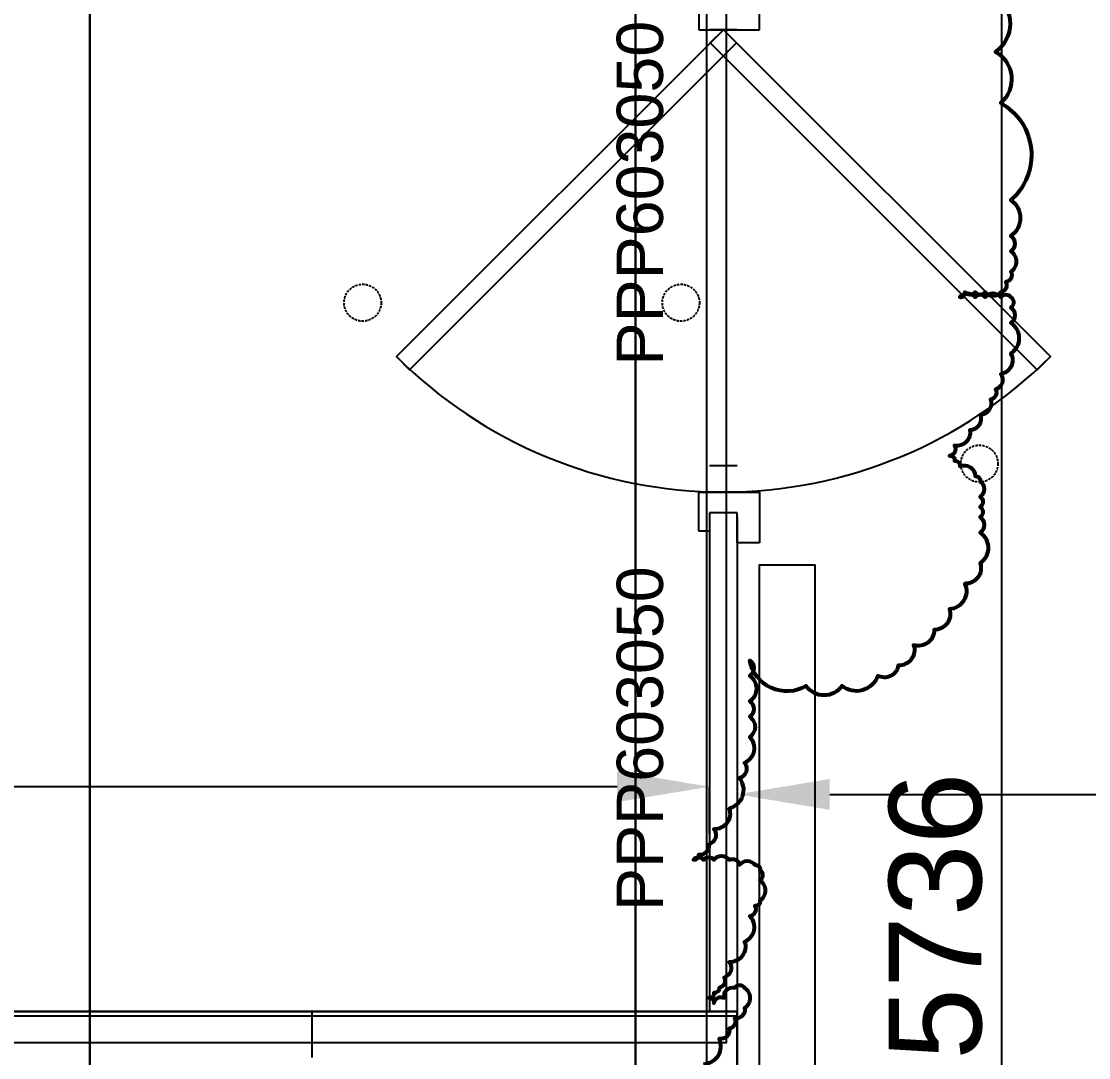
# Model space of a CAD drawing. Header units: millimetres. Extents: x 1478096 to 1808313, y 619971 to 762366.
# Drawn here: x 1528602 to 1530910, y 668856 to 671098 of the extents above; entities that cross this region are included whole.
import ezdxf

# ---------------------------------------------------------------- set-up
doc = ezdxf.new("R2010")
doc.units = ezdxf.units.MM
doc.header["$LTSCALE"] = 10
doc.linetypes.add('DASHED', pattern=[0.75, 0.5, -0.25])
for name, color, linetype in [('COSTAN-CAM-COTAS', 7, 'Continuous'), ('COSTAN-CAM-LAT NUM', 6, 'Continuous'), ('COSTAN-CAM-LATERALES', 5, 'Continuous'), ('COSTAN-CAM-PIL-AISLACION', 45, 'Continuous'), ('COSTAN-CAM-PUERTAS', 4, 'Continuous'), ('COSTAN-CAM-TECHOS', 1, 'DASHED'), ('COSTAN-CAM-TECHOS-100', 21, 'Continuous'), ('COSTAN-CAM-TECHOS-60', 1, 'Continuous'), ('COSTAN-EXH-COTAS', 7, 'Continuous')]:
    doc.layers.add(name, color=color, linetype=linetype)
doc.styles.add('costan', font='arial.ttf')
doc.dimstyles.new('COSTAN-MM-100', dxfattribs={"dimtxt": 200, "dimasz": 200, "dimexe": 0, "dimexo": 0, "dimgap": 40, "dimtad": 1, "dimdec": 0, "dimzin": 0, "dimdsep": 46, "dimtxsty": 'costan', "dimblk1": 'ARCHTICK', "dimblk2": 'ARCHTICK', "dimcen": 0, "dimclrd": 256, "dimclre": 256, "dimclrt": 256, "dimadec": 0, "dimazin": 0, "dimtfac": 1, "dimtdec": 0, "dimtofl": 0, "dimtmove": 0, "dimatfit": 3, "dimfxl": 0, "dimtolj": 1, "dimtzin": 0, "dimarcsym": 0})

# ---------------------------------------------------------------- blocks, each defined once
blk = doc.blocks.new('*D169')
at = {"layer": 'COSTAN-CAM-COTAS', "lineweight": -2, "transparency": 16777216}
for p, q in [((1525270, 669442.3), (1525270, 669442.3)), ((1529890.2, 669442.3), (1525470, 669442.3)), ((1530090.2, 669340.2), (1530090.2, 669442.3))]:
    blk.add_line(p, q, dxfattribs=at)
at = {"layer": 'COSTAN-CAM-COTAS', "transparency": 16777216}
for points in [[(1525470, 669475.7), (1525470, 669409), (1525270, 669442.3)], [(1529890.2, 669475.7), (1529890.2, 669409), (1530090.2, 669442.3)]]:
    blk.add_solid(points, dxfattribs=at)
at = {"layer": 'Defpoints', "color": 0, "transparency": 16777216}
for p in [(1525270, 669442.3, 112421.9), (1525270, 669442.3), (1530090.2, 669340.2, 112421.9)]:
    blk.add_point(p, dxfattribs=at)
at = {"layer": 'COSTAN-CAM-COTAS', "transparency": 16777216, "insert": (1527680.1, 669584.4), "char_height": 200, "attachment_point": 5, "style": 'costan'}
blk.add_mtext('\\A1;4820', dxfattribs=at)
blk = doc.blocks.new('_ARCHTICK')
at = {"color": 0, "linetype": 'ByBlock', "const_width": 0.15}
blk.add_lwpolyline([(-0.5, -0.5), (0.5, 0.5)], dxfattribs=at)
blk = doc.blocks.new('*D185')
at = {"layer": 'COSTAN-CAM-COTAS', "lineweight": -2, "transparency": 16777216}
for p, q in [((1530700.8, 672032), (1530721.5, 672032)), ((1530721.5, 671832), (1530721.5, 666496.2)), ((1530700.8, 666296.2), (1530721.5, 666296.2))]:
    blk.add_line(p, q, dxfattribs=at)
at = {"layer": 'COSTAN-CAM-COTAS', "transparency": 16777216}
for points in [[(1530688.2, 671832), (1530754.8, 671832), (1530721.5, 672032)], [(1530688.2, 666496.2), (1530754.8, 666496.2), (1530721.5, 666296.2)]]:
    blk.add_solid(points, dxfattribs=at)
at = {"layer": 'Defpoints', "color": 0, "transparency": 16777216}
for p in [(1530700.8, 672032, 112421.9), (1530700.8, 666296.2, 112421.9), (1530721.5, 666296.2)]:
    blk.add_point(p, dxfattribs=at)
at = {"layer": 'COSTAN-CAM-COTAS', "transparency": 16777216, "insert": (1530579.3, 669162.1), "char_height": 200, "attachment_point": 5, "rotation": 90, "style": 'costan'}
blk.add_mtext('\\A1;5736', dxfattribs=at)
blk = doc.blocks.new('*D194')
at = {"layer": 'COSTAN-CAM-COTAS', "lineweight": -2, "transparency": 16777216}
for p, q in [((1530150.2, 669461.8), (1530150.2, 669425.7)), ((1539799.9, 669461.8), (1539799.9, 669425.7)), ((1530350.2, 669425.7), (1539599.9, 669425.7))]:
    blk.add_line(p, q, dxfattribs=at)
at = {"layer": 'COSTAN-CAM-COTAS', "transparency": 16777216}
for points in [[(1530350.2, 669459), (1530350.2, 669392.3), (1530150.2, 669425.7)], [(1539599.9, 669459), (1539599.9, 669392.3), (1539799.9, 669425.7)]]:
    blk.add_solid(points, dxfattribs=at)
at = {"layer": 'Defpoints', "color": 0, "transparency": 16777216}
for p in [(1530150.2, 669461.8, 112421.9), (1539799.9, 669461.8, 112421.9), (1539799.9, 669425.7)]:
    blk.add_point(p, dxfattribs=at)
at = {"layer": 'COSTAN-CAM-COTAS', "transparency": 16777216, "insert": (1534975.1, 669567.8), "char_height": 200, "attachment_point": 5, "style": 'costan'}
blk.add_mtext('\\A1;9650', dxfattribs=at)
blk = doc.blocks.new('COSTAN-CAM-MCO-VEN 60')
at = {"layer": 'COSTAN-CAM-PUERTAS', "ltscale": 0.8}
for p, q in [((0, 78), (-110, 78)), ((-110, 78), (-110, 30)), ((0, -53), (0, 78)), ((-110, 30), (-45, 30)), ((-45, 30), (-45, -30)), ((-45, -30), (-85, -30)), ((-85, -30), (-85, -53)), ((-85, -53), (0, -53))]:
    blk.add_line(p, q, dxfattribs=at)
blk = doc.blocks.new('COSTAN-CAM-ARCO-VEN')
at = {"layer": 'COSTAN-CAM-PUERTAS', "ltscale": 0.8}
blk.add_arc((0, 0), 1, 315, 45, dxfattribs=at)
blk = doc.blocks.new('COSTAN-CAM-PLACA-VEN')
at = {"layer": 'COSTAN-CAM-PUERTAS', "ltscale": 0.8}
blk.add_lwpolyline([(0, 0), (1, 0), (1, 1), (0, 1)], close=True, dxfattribs=at)
blk = doc.blocks.new('COSTAN-CAM-PANEL-TECHO')
blk.add_lwpolyline([(0, 0), (1, 0), (1, 1), (0, 1)], close=True)

msp = doc.modelspace()

# ---------------------------------------------------------------- linework, layer by layer
at = {"layer": 'COSTAN-CAM-LATERALES'}
for p, q in [((1530150.214, 671079.729), (1530090.214, 671079.729)), ((1530150.214, 670136.17), (1530090.214, 670136.17)), ((1530150.214, 670079.729), (1530085.214, 670079.729)), ((1530090.214, 670026.099), (1530090.214, 668956.17)), ((1530150.214, 670026.099), (1530150.214, 668262.173)), ((1525210.033, 668956.172), (1530150.214, 668956.17)), ((1529230.214, 668956.171), (1529230.214, 668856.171)), ((1530150.214, 668956.17), (1530090.214, 668956.17))]:
    msp.add_line(p, q, dxfattribs=at)
at = {"layer": 'COSTAN-CAM-PIL-AISLACION'}
msp.add_lwpolyline([(1525210.033, 666236.17), (1530150.216, 666236.17), (1530150.216, 668956.17), (1525210.033, 668956.17)], close=True, dxfattribs=at)
at = {"layer": 'COSTAN-CAM-PUERTAS', "extrusion": (1.22461e-16, -2.71917e-32, -1)}
msp.add_lwpolyline([(-1530198.214, 666822.173), (-1530198.214, 669922.173), (-1530318.214, 669922.173), (-1530318.214, 666822.173)], close=True, dxfattribs=at)
at = {"layer": 'COSTAN-CAM-TECHOS'}
for centre in [(1529340.033, 670489.139), (1530028.293, 670489.139), (1530673.665, 670141.056)]:
    msp.add_circle(centre, 40, dxfattribs=at)
at = {"layer": 'COSTAN-EXH-COTAS', "color": 3, "linetype": 'ByBlock', "lineweight": 53}
msp.add_lwpolyline([(1530708.69, 671153.604, -0.52056705), (1530708.69, 671031.915, -0.52056705), (1530708.69, 671031.915, -0.52056705), (1530719.763, 670921.288, -0.52056705), (1530719.763, 670921.288, -0.52056705), (1530741.91, 670711.097, -0.52056705), (1530741.91, 670711.097, -0.52056705), (1530741.91, 670633.658, -0.52056705), (1530741.91, 670633.658, -0.52056705), (1530741.91, 670600.47, -0.52056705), (1530741.91, 670600.47, -0.52056705), (1530741.91, 670556.219, -0.52056705), (1530741.91, 670556.219, -0.52056705), (1530730.836, 670534.094, -0.52056705), (1530730.836, 670534.094, -0.52056705), (1530719.763, 670511.969, -0.52056705), (1530719.763, 670511.969, -0.52056705), (1530686.542, 670511.969, -0.52056705), (1530686.542, 670511.969, -0.52056705), (1530664.396, 670511.969, -0.52056705), (1530664.396, 670511.969, -0.52056705), (1530642.249, 670511.969, -0.52056705), (1530642.249, 670511.969, -0.52056705), (1530631.176, 670500.906, -0.52056705), (1530631.176, 670500.906, -0.52056705), (1530664.396, 670500.906, -0.52056705), (1530664.396, 670500.906, -0.52056705), (1530686.542, 670500.906, -0.52056705), (1530686.542, 670500.906, -0.52056705), (1530719.763, 670500.906, -0.52056705), (1530719.763, 670500.906, -0.52056705), (1530741.91, 670500.906, -0.52056705), (1530741.91, 670500.906, -0.52056705), (1530741.91, 670478.781, -0.52056705), (1530741.91, 670478.781, -0.52056705), (1530741.91, 670445.593, -0.52056705), (1530741.91, 670445.593, -0.52056705), (1530741.91, 670379.216, -0.52056705), (1530741.91, 670379.216, -0.52056705), (1530719.763, 670334.966, -0.52056705), (1530719.763, 670334.966, -0.52056705), (1530708.69, 670301.778, -0.52056705), (1530708.69, 670301.778, -0.52056705), (1530697.616, 670279.652, -0.52056705), (1530697.616, 670279.652, -0.52056705), (1530675.469, 670246.464, -0.52056705), (1530675.469, 670246.464, -0.52056705), (1530653.322, 670213.276, -0.52056705), (1530653.322, 670213.276, -0.52056705), (1530620.102, 670180.088, -0.52056705), (1530620.102, 670180.088, -0.52056705), (1530609.028, 670157.963, -0.52056705), (1530609.028, 670157.963, -0.52056705), (1530620.102, 670146.9, -0.52056705), (1530620.102, 670146.9, -0.52056705), (1530631.176, 670135.837, -0.52056705), (1530631.176, 670135.837, -0.52056705), (1530664.396, 670113.712, -0.52056705), (1530664.396, 670113.712, -0.52056705), (1530675.469, 670102.649, -0.52056705), (1530675.469, 670102.649, -0.52056705), (1530675.469, 670069.462, -0.52056705), (1530675.469, 670069.462, -0.52056705), (1530675.469, 670047.336, -0.52056705), (1530675.469, 670047.336, -0.52056705), (1530675.469, 670025.211, -0.52056705), (1530675.469, 670025.211, -0.52056705), (1530675.469, 669992.023, -0.52056705), (1530675.469, 669992.023, -0.52056705), (1530675.469, 669925.647, -0.52056705), (1530675.469, 669925.647, -0.52056705), (1530642.249, 669881.396, -0.52056705), (1530642.249, 669881.396, -0.52056705), (1530609.028, 669826.082, -0.52056705), (1530609.028, 669826.082, -0.52056705), (1530575.808, 669781.832, -0.52056705), (1530575.808, 669781.832, -0.52056705), (1530531.514, 669748.644, -0.52056705), (1530531.514, 669748.644, -0.52056705), (1530498.294, 669704.393, -0.52056705), (1530498.294, 669704.393, -0.52056705), (1530454, 669682.267, -0.52056705), (1530454, 669682.267, -0.52056705), (1530376.486, 669660.142, -0.52056705), (1530376.486, 669660.142, -0.52056705), (1530298.972, 669660.142, -0.52056705), (1530298.972, 669660.142, -0.52056705), (1530177.165, 669715.456, -0.52056705), (1530177.165, 669715.456, -0.52056705), (1530177.165, 669682.267, -0.52056705), (1530177.165, 669682.267, -0.52056705), (1530177.165, 669626.954, -0.52056705), (1530177.165, 669626.954, -0.52056705), (1530177.165, 669593.766, -0.52056705), (1530177.165, 669593.766, -0.52056705), (1530177.165, 669549.515, -0.52056705), (1530177.165, 669549.515, -0.52056705), (1530166.092, 669494.202, -0.52056705), (1530166.092, 669494.202, -0.52056705), (1530155.018, 669461.014, -0.52056705), (1530155.018, 669461.014, -0.52056705), (1530132.872, 669394.638, -0.52056705), (1530132.872, 669394.638, -0.52056705), (1530099.651, 669350.387, -0.52056705), (1530099.651, 669350.387, -0.52056705), (1530088.578, 669317.199, -0.52056705), (1530088.578, 669317.199, -0.52056705), (1530066.431, 669295.074, -0.52056705), (1530066.431, 669295.074, -0.52056705), (1530055.358, 669284.011, -0.52056705), (1530055.358, 669284.011, -0.52056705), (1530077.504, 669284.011, -0.52056705), (1530077.504, 669284.011, -0.52056705), (1530099.651, 669284.011, -0.52056705), (1530099.651, 669284.011, -0.52056705), (1530132.872, 669284.011, -0.52056705), (1530132.872, 669284.011, -0.52056705), (1530155.018, 669272.948, -0.52056705), (1530155.018, 669272.948, -0.52056705), (1530188.238, 669272.948, -0.52056705), (1530188.238, 669272.948, -0.52056705), (1530199.312, 669261.886, -0.52056705), (1530199.312, 669261.886, -0.52056705), (1530199.312, 669239.76, -0.52056705), (1530199.312, 669239.76, -0.52056705), (1530199.312, 669195.51, -0.52056705), (1530199.312, 669195.51, -0.52056705), (1530188.238, 669184.447, -0.52056705), (1530188.238, 669184.447, -0.52056705), (1530177.165, 669162.322, -0.52056705), (1530177.165, 669162.322, -0.52056705), (1530166.092, 669107.008, -0.52056705), (1530166.092, 669107.008, -0.52056705), (1530132.872, 669062.758, -0.52056705), (1530132.872, 669062.758, -0.52056705), (1530121.798, 669029.569, -0.52056705), (1530121.798, 669029.569, -0.52056705), (1530110.724, 669007.444, -0.52056705), (1530110.724, 669007.444, -0.52056705), (1530099.651, 668996.381, -0.52056705), (1530099.651, 668996.381, -0.52056705), (1530088.578, 668985.319, -0.52056705), (1530088.578, 668985.319, -0.52056705), (1530099.651, 668974.256, -0.52056705), (1530099.651, 668974.256, -0.52056705), (1530121.798, 668985.319, -0.52056705), (1530121.798, 668985.319, -0.52056705), (1530143.945, 669007.444, -0.52056705), (1530143.945, 669007.444, -0.52056705), (1530166.092, 669007.444, -0.52056705), (1530166.092, 669007.444, -0.52056705), (1530166.092, 668963.193, -0.52056705), (1530166.092, 668963.193, -0.52056705), (1530143.945, 668941.068, -0.52056705), (1530143.945, 668941.068, -0.52056705), (1530132.872, 668918.943, -0.52056705), (1530132.872, 668918.943, -0.52056705), (1530110.724, 668896.817, -0.52056705), (1530110.724, 668896.817, -0.52056705), (1530077.504, 668841.504, -0.52056705)], format="xyb", dxfattribs=at)

# ---------------------------------------------------------------- block references
at = {"layer": 'COSTAN-CAM-PUERTAS', "rotation": 270}
msp.add_blockref('COSTAN-CAM-MCO-VEN 60', (1530120.214, 671079.729, 112421.869), dxfattribs=at)
at = {"layer": 'COSTAN-CAM-PUERTAS'}
for name, xscale, yscale, rotation in [('COSTAN-CAM-PLACA-VEN', -40, 1000, 134.9999999999999), ('COSTAN-CAM-PLACA-VEN', 999.9999999999999, -40, 315), ('COSTAN-CAM-ARCO-VEN', 1000, 1000, 270)]:
    msp.add_blockref(name, (1530120.214, 671079.729, 112421.869), dxfattribs=dict(at, xscale=xscale, yscale=yscale, rotation=rotation))
at = {"layer": 'COSTAN-CAM-PUERTAS', "xscale": -1, "rotation": 270}
msp.add_blockref('COSTAN-CAM-MCO-VEN 60', (1530120.214, 670079.729, 112421.869), dxfattribs=at)
at = {"layer": 'COSTAN-CAM-TECHOS-100', "yscale": 2700}
for p, xscale in [((1527570.032, 666246.17), 1180), ((1528750.032, 666246.17), 1180), ((1529930.032, 666246.17), 220.1821507295826)]:
    msp.add_blockref('COSTAN-CAM-PANEL-TECHO', p, dxfattribs=dict(at, xscale=xscale))
at = {"layer": 'COSTAN-CAM-TECHOS-60'}
for p, xscale, yscale in [((1527570.033, 668889.139), 1180, 3200), ((1528750.033, 668889.139), 1180, 3200), ((1529930.033, 668889.139), 196.5200743372552, 3200), ((1530083.665, 666241.056), 1180, 5850)]:
    msp.add_blockref('COSTAN-CAM-PANEL-TECHO', p, dxfattribs=dict(at, xscale=xscale, yscale=yscale))

# ---------------------------------------------------------------- texts
at = {"layer": 'COSTAN-CAM-LAT NUM', "char_height": 100, "attachment_point": 5, "rotation": 90, "style": 'costan'}
for insert in [(1529940.214, 670726.17), (1529940.214, 669546.17)]:
    msp.add_mtext('PPP603050', dxfattribs=dict(at, insert=insert))

# ---------------------------------------------------------------- dimensions: what is measured, and where the dimension line sits
at = {"layer": 'COSTAN-CAM-COTAS'}
dim = msp.add_linear_dim(base=(1530721.485, 666296.17), p1=(1530700.76, 672032.038, 112421.869), p2=(1530700.76, 666296.17, 112421.869), angle=90, dimstyle='COSTAN-MM-100', dxfattribs=at)
dim.commit()
dim.dimension.update_dxf_attribs({"geometry": '*D185', "text_midpoint": (1530721.485, 669162.104), "dimtype": 160})
for base, p1, p2, picture, middle in [((1525270.033, 669442.334), (1530090.214, 669340.245, 112421.869), (1525270.033, 669442.334, 112421.869), '*D169', (1527680.124, 669584.449)), ((1539799.945, 669425.667), (1530150.214, 669461.824, 112421.869), (1539799.945, 669461.824, 112421.869), '*D194', (1534975.08, 669567.782))]:
    dim = msp.add_linear_dim(base=base, p1=p1, p2=p2, dimstyle='COSTAN-MM-100', dxfattribs=at)
    dim.commit()
    dim.dimension.update_dxf_attribs({"geometry": picture, "text_midpoint": middle})

doc.saveas('drawing.dxf')
